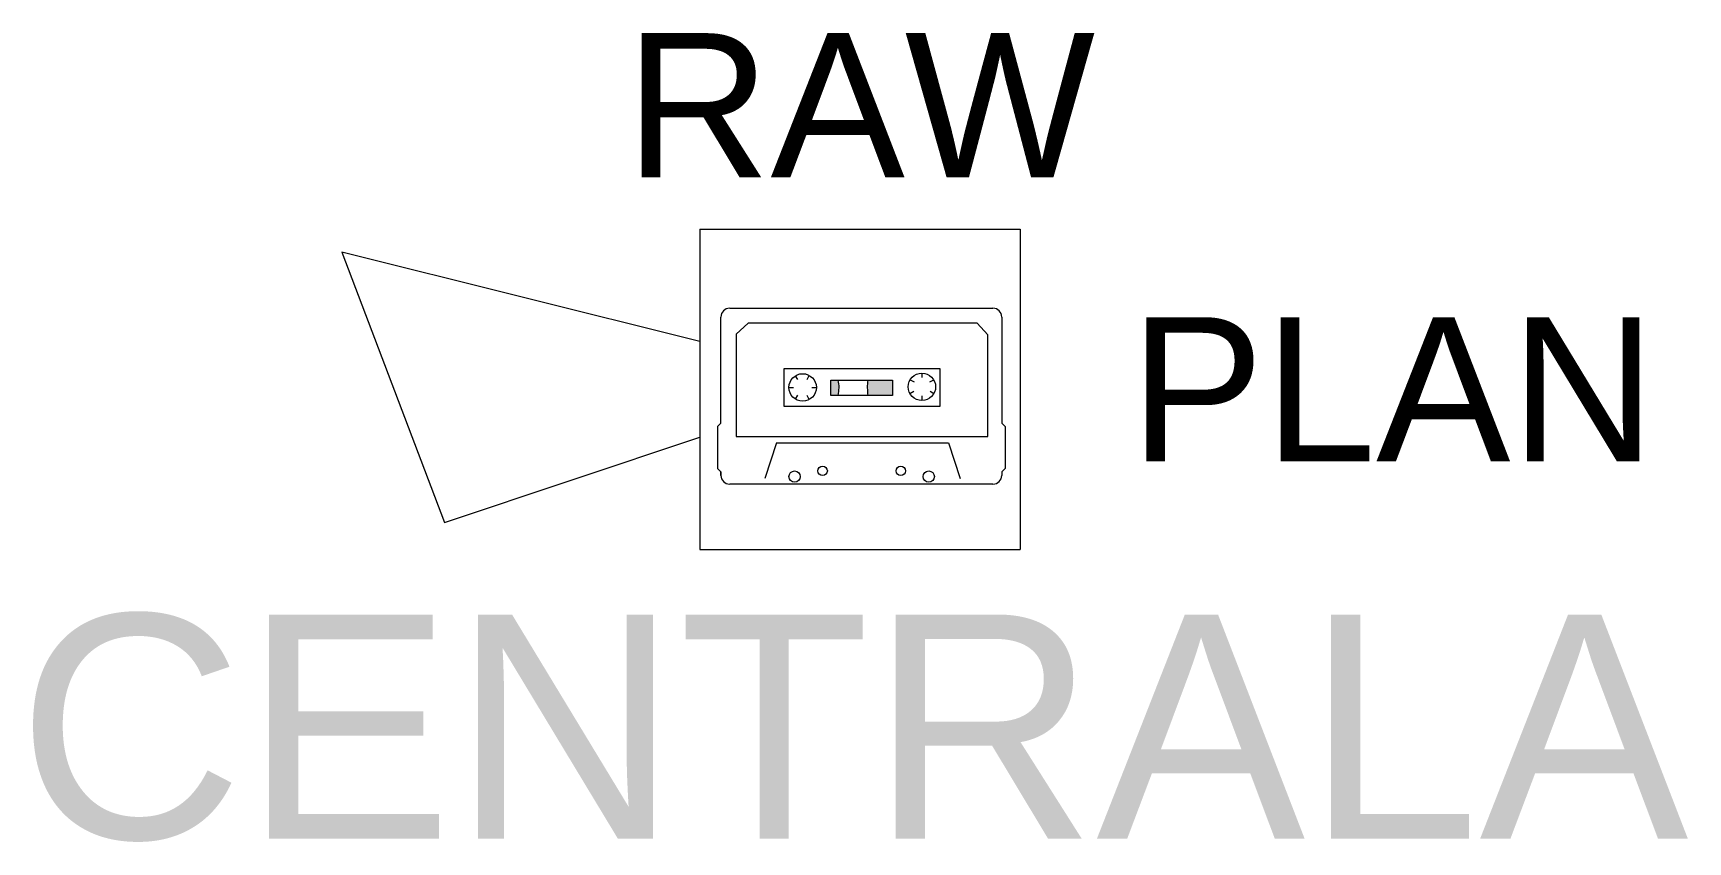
# Model space of a CAD drawing. Header units: millimetres. Extents: x -1032 to 1033, y -565 to 445.
import ezdxf
from ezdxf.enums import TextEntityAlignment as Align

# ---------------------------------------------------------------- set-up
doc = ezdxf.new("R2010")
doc.units = ezdxf.units.MM
doc.header["$LTSCALE"] = 0.25
doc.header["$PDMODE"] = 1
doc.styles.add('opis_czujki', font='arial.ttf')
doc.styles.add('opis_czujki_2', font='arial.ttf')

msp = doc.modelspace()

# ---------------------------------------------------------------- hatches: boundary and pattern name
h = msp.add_hatch(color=256)
h.paths.add_polyline_path([(-27.1, 11.5), (-36.5, 11.5), (-36.5, -7.5), (-27.3, -7.5, 0.105892)])
h.paths.add_polyline_path([(40.5, -7.5), (40.5, 11.5), (9.7, 11.5, 0.071255), (9.8, -7.5)])

# ---------------------------------------------------------------- linework, layer by layer
for p, q in [((-200, 200), (-200, -200)), ((-200, 200), (200, 200)), ((200, 200), (200, -200)), ((-139.6, 82.7), (-154.8, 69)), ((146.4, 82.7), (-139.6, 82.7)), ((159.7, 68), (146.4, 82.7)), ((-154.8, 69), (-154.8, -58.8)), ((159.7, -58.8), (159.7, 68)), ((-200, 59.8), (-200, -59.8)), ((-88.7, 2.5), (-83, 2.5)), ((-77.6, 12.2), (-80.4, 17.1)), ((-66.1, 12.5), (-63.3, 17.4)), ((-60.1, 2.5), (-54.5, 2.5)), ((62.6, 12.1), (67.5, 9.3)), ((77.3, 20.4), (77.3, 14.7)), ((87, 9.3), (92, 12.1)), ((-80.4, -12.2), (-77.6, -7.3)), ((-63.3, -12.5), (-66.1, -7.6)), ((62.3, -5), (67.2, -2.2)), ((77.3, -8.2), (77.3, -13.8)), ((87.4, -2.2), (92.3, -5)), ((-173.7, -42.1), (-177.8, -46.2)), ((-177.8, -46.2), (-177.8, -98.9)), ((-154.8, -58.8), (159.7, -58.8)), ((176.9, -42.1), (181, -46.2)), ((181, -46.2), (181, -98.9)), ((-104.3, -66.8), (-118.8, -111.4)), ((-104.3, -66.8), (110.6, -66.8)), ((110.6, -66.8), (125.1, -111.4)), ((-173.7, -102.9), (-177.8, -98.9)), ((176.9, -102.9), (181, -98.9)), ((-200, -200), (200, -200))]:
    msp.add_line(p, q)
at = {"linetype": 'Continuous'}
for p, q in [((-200, 59.8), (-646.7, 171.5)), ((-646.7, 171.5), (-518.7, -166)), ((-518.7, -166), (-200, -59.8))]:
    msp.add_line(p, q, dxfattribs=at)
for points in [[(-173.7, -42.1), (-173.7, 90.4)], [(-162.7, 101.4), (165.9, 101.4)], [(176.9, 90.4), (176.9, -42.1)], [(-173.7, -107.3), (-173.7, -102.9)], [(-173.7, -102.9), (-173.7, -107.3)], [(176.9, -102.9), (176.9, -107.3)], [(165.9, -118.3), (-162.7, -118.3)]]:
    msp.add_lwpolyline(points)
for points in [[(-94.9, 26.2), (99.8, 26.2), (99.8, -21.3), (-94.9, -21.3)], [(-36.5, 11.5), (40.5, 11.5), (40.5, -7.5), (-36.5, -7.5)]]:
    msp.add_lwpolyline(points, close=True)
for centre, radius in [((-71.6, 2.5), 17.1), ((77.3, 3.3), 17.1), ((-81.7, -108.8), 6.99), ((-46.7, -101.7), 5.9), ((50.9, -101.7), 5.9), ((85.8, -108.8), 6.99)]:
    msp.add_circle(centre, radius)
for centre, radius, start, end in [((-162.7, 90.4), 11, 90, 180), ((165.9, 90.4), 11, 0, 90), ((-71.6, 2.5), 45.4, 347.2971, 11.4757), ((76.1, 2.5), 67, 172.2589, 188.5618), ((-162.7, -107.3), 11, 180, 270), ((165.9, -107.3), 11, 270, 0)]:
    msp.add_arc(centre, radius, start, end)
at = {"color": 6}
for p in [(200, 400), (-89.4, 227)]:
    msp.add_point(p, dxfattribs=at)

# ---------------------------------------------------------------- texts
for tag, text, height, style, flags, p in [('RAW', 'XX', 180, 'opis_czujki_2', 9, (0, 354.9)), ('CENTRALA', 'xx', 280, 'opis_czujki', 8, (-9, -421.1))]:
    msp.add_attdef(tag, text=text, height=height, dxfattribs=dict(style=style, flags=flags)).set_placement(p, align=Align.MIDDLE_CENTER)
at = {"style": 'opis_czujki_2', "flags": 9}
msp.add_attdef('PLAN', (336.7, -89.8), 'xx', height=180, dxfattribs=at)

doc.saveas('drawing.dxf')
